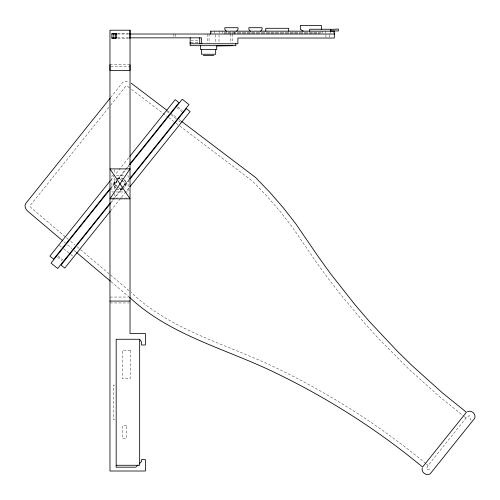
<?xml version="1.0" encoding="UTF-8"?>
<svg xmlns="http://www.w3.org/2000/svg" width="500" height="500" viewBox="0 0 500 500"><rect width="100%" height="100%" fill="white"/><g stroke="black" fill="none" stroke-linecap="round" stroke-linejoin="round"><path stroke-width="0.38" stroke-dasharray="2.5 1.88" d="M471.144 420.106C468.387 418.181 472.375 412.675 466.056 418.038L428.106 465.412C424.25 472.75 428.75 467.65 431.231 469.919M116.962 181.544L114.65 184.581L120.725 189.213L125.356 183.137L119.281 178.506M110.644 97.5L122.625 82.544C124.15 80.738 126.888 80.931 128.863 81.794M108.856 107.35L29.819 206.012L31.406 208.069L65.856 237.213M110.525 105.275L126.025 85.925L127.837 86.631L130.856 88.912M110.631 180.281L129.338 156.944M110.55 188.019L116.556 180.525M116.969 180.006L129.156 164.794M109.9 189.6L126.662 168.675M126.981 168.275L130.338 164.088M121.55 188.031L120.594 189.225L118.806 187.794M109.663 203.631L129.444 178.944M110.975 202.763L122.294 188.631M122.55 188.312L129.45 179.694M110.669 210.775L129.369 187.431M117.806 33.544L128.5 33.544M117.231 34.019L128.981 34.019M117.231 37.837L128.956 37.837M117.806 38.319L128.5 38.319M190.938 40.781L197.812 40.781L197.812 43.012M190.938 42.419L197.812 42.419M109.975 64.763L130.025 64.763M110.75 66.638L130.025 66.638M113.431 175.756L111.888 175.756L111.888 191.962L128.119 191.962L128.119 175.756L126.569 175.756M116.525 175.756L123.481 175.756M111.519 198.075L128.481 198.075M109.975 297.056L128.481 297.056M109.975 302.956L129.256 302.956M114.75 385.087L113.319 385.087L113.319 419.456L114.75 419.456M167.275 110.544L169.762 112.425M170.381 112.9L176.6 117.613M179.081 119.494L180.95 120.913M131.481 89.381L168.056 117.112M168.675 117.581L173.631 121.344M176.112 123.225L179.213 125.575M179.831 126.044L252.362 181.038L266.406 195.6L279.706 210.919L292.019 226.737L314.637 259.762L326.544 276.306L338.981 292.562L365.375 324.125L379.294 339.387L408.481 368.769L439.331 396.494L463.675 416.181M464.269 416.644L466.056 418.038M178.081 106.994L182.35 110.412M176.844 107.619L182.006 111.75M166.869 111.312L170.444 114.175M171.038 114.656L176.406 118.95M178.787 120.862L181.175 122.775M119.406 178.494L121.2 179.925M121.794 180.4L125.369 183.269L122.981 186.244L123.356 186.544M116.65 181.175L117.019 181.469L114.631 184.45L118.212 187.319M59.425 245.419L63 248.287M63.6 248.762L70.156 254.019M70.75 254.494L73.731 256.881M58 255.963L63.156 260.1M57.656 257.306L61.925 260.725M425.775 463.488C380.588 426.062 330.763 394.275 277.931 368.769C228.538 344.494 172.081 331.388 131.188 292.488M426.356 463.969L428.106 465.412M66.45 237.719L68.231 239.225M70.606 241.231L74.763 244.75M77.138 246.762L109.806 274.394M110.4 274.9L130.594 291.981M64.031 241.906L65.219 242.913M67.6 244.931L71.769 248.456M74.15 250.475L75.938 251.981M111.075 281.706L128.938 296.819M333.569 31.156L333.569 33.306M330.462 31.156L330.462 33.306M329.75 34.688L329.75 38.031M325.931 34.688L325.931 38.031M325.213 31.156L325.213 33.306M322.113 31.156L322.113 33.306M320.2 31.875L320.2 33.306M319.725 31.875L319.725 34.019M318.769 31.875L318.769 34.019M316.863 31.875L316.863 34.019M315.906 31.875L315.906 34.019M314.95 31.875L314.95 34.019M314 31.875L314 34.019M312.087 31.875L312.087 34.019M311.131 31.875L311.131 34.019M310.181 31.875L310.181 34.019M309.225 31.875L309.225 34.019M307.312 31.875L307.312 34.019M306.363 31.875L306.363 34.019M305.406 31.875L305.406 34.019M304.45 31.875L304.45 34.019M302.544 31.875L302.544 34.019M301.588 31.875L301.588 34.019M300.631 31.875L300.631 34.019M299.675 31.875L299.675 34.019M297.769 31.875L297.769 34.019M296.812 31.875L296.812 34.019M295.856 31.875L295.856 34.019M294.906 31.875L294.906 34.019M292.994 31.875L292.994 34.019M292.038 31.875L292.038 34.019M291.087 31.875L291.087 34.019M290.131 31.875L290.131 34.019M288.219 31.875L288.219 34.019M287.269 31.875L287.269 34.019M286.312 31.875L286.312 34.019M285.356 31.875L285.356 34.019M283.45 31.875L283.45 34.019M282.494 31.875L282.494 34.019M281.537 31.875L281.537 34.019M280.581 31.875L280.581 34.019M278.675 31.875L278.675 34.019M277.719 31.875L277.719 34.019M276.762 31.875L276.762 34.019M275.812 31.875L275.812 34.019M273.9 31.875L273.9 34.019M272.944 31.875L272.944 34.019M271.994 31.875L271.994 34.019M271.038 31.875L271.038 34.019M269.125 31.875L269.125 34.019M268.175 31.875L268.175 34.019M267.219 31.875L267.219 34.019M266.262 31.875L266.262 34.019M264.356 31.875L264.356 34.019M263.4 31.875L263.4 34.019M262.444 31.875L262.444 34.019M261.488 31.875L261.488 34.019M259.581 31.875L259.581 34.019M258.625 31.875L258.625 34.019M257.669 31.875L257.669 34.019M256.719 31.875L256.719 34.019M254.806 31.875L254.806 34.019M253.85 31.875L253.85 34.019M252.9 31.875L252.9 34.019M251.944 31.875L251.944 34.019M250.037 31.875L250.037 34.019M249.081 31.875L249.081 34.019M248.125 31.875L248.125 34.019M247.169 31.875L247.169 34.019M245.263 31.875L245.263 34.019M244.306 31.875L244.306 34.019M243.35 31.875L243.35 34.019M242.4 31.875L242.4 34.019M240.487 31.875L240.487 34.019M239.531 31.875L239.531 34.019M238.581 31.875L238.581 34.019M237.625 31.875L237.625 34.019M235.712 31.875L235.712 34.019M234.762 31.875L234.762 34.019M234.281 31.875L234.281 34.019M233.806 31.875L233.806 34.019M232.85 31.875L232.85 34.019M232.75 34.019L232.75 43.006M230.944 31.875L230.944 34.019M230.844 34.019L230.844 43.006M229.988 31.875L229.988 34.019M229.031 31.875L229.031 34.019M228.075 31.875L228.075 34.019M226.169 31.875L226.169 34.019M225.212 31.875L225.212 34.019M224.737 31.875L224.737 34.019M222.825 31.156L222.825 33.306M219.725 31.156L219.725 33.306M219.006 34.769L219.006 43.756M215.194 34.769L215.194 43.756M214.475 31.156L214.475 33.306M211.369 31.156L211.369 33.306M209.075 34.019L209.075 43.006M207.169 34.019L207.169 43.006M175.756 34.019L175.756 37.075M173.85 34.019L173.85 37.075M114.75 169.669L114.75 173.506M114.75 178.106L114.75 189.613M114.75 193.444L114.75 198.05M124.144 179.9A5.725 5.725 0 0 1 124.213 187.744M122.806 188.856A5.725 5.725 0 0 1 117.287 188.9M115.862 187.819A5.725 5.725 0 0 1 115.794 179.975M117.2 178.863A5.725 5.725 0 0 1 122.719 178.812M124.525 179.613A6.206 6.206 0 0 1 124.525 188.106M122.644 189.475A6.206 6.206 0 0 1 117.362 189.475M115.481 188.106A6.206 6.206 0 0 1 115.481 179.613M117.362 178.244A6.206 6.206 0 0 1 122.644 178.244M130.419 350.631L122.194 350.631L122.194 378.544L130.419 378.544L130.419 350.631M126.55 425.712L122.394 425.712L122.394 438.506L126.55 438.506L126.55 425.712"/><path stroke-width="0.75" d="M130.025 30.2L130.025 70.369L109.975 70.369L109.975 30.2L130.025 30.2L130.025 38.319M190.175 37.837L190.175 43.756L237.881 43.756L237.881 38.031L334.325 38.031L334.325 34.019M199.719 37.837L199.719 43.756L199.719 43.375L202.013 43.375M422.225 468.088C421.112 472.394 426.344 476.25 430.125 473.906L474.794 418.156C476.25 413.95 471.35 409.688 467.388 411.712M110.213 98.044L25.775 203.438C23.825 206.231 25.969 209.856 28.3 211.681L62.838 240.9M110.169 180.869L49.875 256.119L53.6 259.106L110.075 188.619M129.75 156.425L175.225 99.656L178.95 102.644L129.637 164.2M110.175 189.25L51.006 263.106L57.713 268.481L110.081 203.113M129.925 164.606L182.294 99.237L189 104.606L129.825 178.463M110.425 203.444L61.05 265.075L64.775 268.056L110.256 211.294M129.931 179.1L186.4 108.612L190.125 111.6L129.838 186.85M236.575 31.156L238.006 29.438L238.006 27.719L224.831 27.719L224.831 29.438L226.262 31.156M260.631 31.156L262.062 29.438L262.062 27.719L248.888 27.719L248.888 29.438L250.319 31.156M137.931 465.106L135.85 467.188L116.181 467.188L116.181 339.263L139.669 339.263L141.575 342.131L141.575 344.994L145.394 344.994L145.394 333.537L130.025 333.537L130.025 64.763M139.494 463.544L141.575 461.463L141.575 459.55L145.394 459.55L145.394 471.006L109.975 471.006L109.975 64.763M330.706 29.438L338.344 29.056L338.344 30.969L330.706 30.969M111.888 34.019L116.469 34.019M129.45 34.019L334.525 34.019L334.525 31.156L210.419 31.156L210.419 34.019M111.888 37.837L116.469 37.837M129.45 37.837L201.438 37.837L201.438 43.756M216.713 45.938L232.75 45.669M203.35 55.444L213.85 55.444M109.975 301.075L130.025 301.075M116.181 465.281L139.669 465.281L139.669 339.263M303.206 31.156L300.344 29.25L300.344 25.431L321.35 25.431L321.35 29.25M131.225 83.206L166.65 110.069M181.569 121.381L255.538 177.463L269.925 192.381L283.387 207.894L295.863 223.912L318.55 257.038L330.375 273.469L355.588 305.456L368.944 320.969L397.05 350.919L411.769 365.319L442.413 392.863L466.425 412.281L422.569 467.019C377.725 429.906 328.294 398.369 275.875 373.062C226.656 348.894 170.494 335.756 129.537 297.325M76.537 252.488L110.481 281.206M330.706 31.156L330.706 29.25L309.7 29.25L309.7 31.156M288.7 31.156L288.7 28.294L265.788 28.294L265.788 31.156M235.806 43.756L235.806 45.669L190.175 45.669L190.175 42.419M216.713 45.669L216.713 49.488L200.487 49.488L200.487 45.669M215.662 49.488L215.662 54.262L201.537 54.262L201.537 49.488M115.706 34.019L115.706 37.837M113.794 34.019L113.794 37.837M130.025 168.9L109.975 198.812L130.025 198.812L109.975 168.9L130.025 168.9M116.281 33.544L111.888 33.544L111.888 38.319L116.281 38.319L116.281 33.544"/></g></svg>
